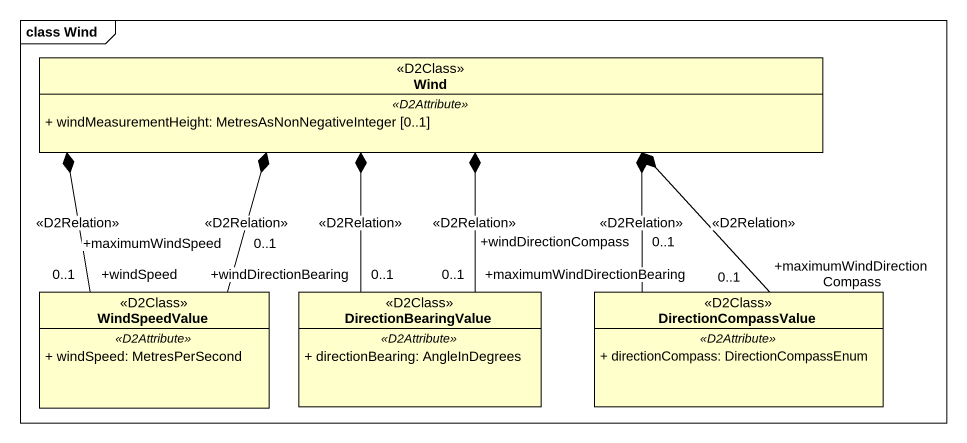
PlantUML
@startuml
mainframe class Wind
hide circle
hide empty members
skinparam classAttributeIconSize 0
class Wind <<D2Class>> {
  .. <<D2Attribute>> ..
  + windMeasurementHeight: MetresAsNonNegativeInteger [0..1]
}
class WindSpeedValue <<D2Class>> {
  .. <<D2Attribute>> ..
  + windSpeed: MetresPerSecond
}
class DirectionBearingValue <<D2Class>> {
  .. <<D2Attribute>> ..
  + directionBearing: AngleInDegrees
}
class DirectionCompassValue <<D2Class>> {
  .. <<D2Attribute>> ..
  + directionCompass: DirectionCompassEnum
}
WindSpeedValue "+windSpeed\n0..1" -up-* Wind : <<D2Relation>>
WindSpeedValue "+maximumWindSpeed\n0..1" -up-* Wind : <<D2Relation>>
DirectionBearingValue "+maximumWindDirectionBearing\n0..1" -up-* Wind : <<D2Relation>>
DirectionBearingValue "+windDirectionBearing\n0..1" -up-* Wind : <<D2Relation>>
DirectionCompassValue "+windDirectionCompass\n0..1" -up-* Wind : <<D2Relation>>
DirectionCompassValue "+maximumWindDirectionCompass\n0..1" -up-* Wind : <<D2Relation>>
@enduml
